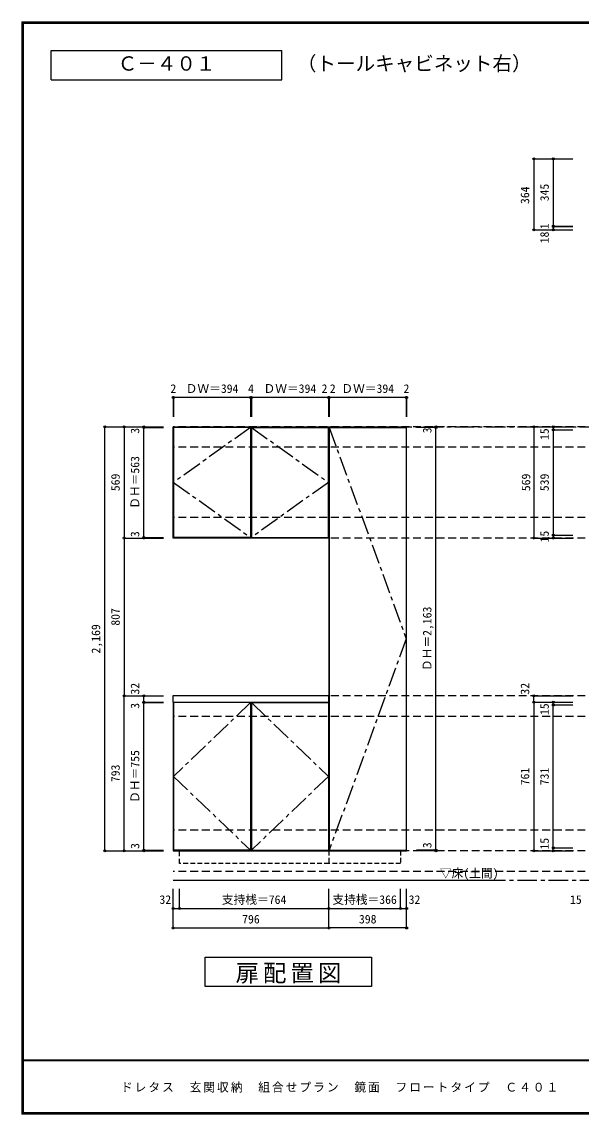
# Model space of a CAD drawing. Units: millimetres at full size, sheet at 1:20. Extents: x -3893 to 3907, y -2871 to 2783.
# Drawn here: x -3893 to -1033, y -2803 to 2783 of the extents above; entities that cross this region are included whole.
import ezdxf
from ezdxf.enums import TextEntityAlignment as Align

# ---------------------------------------------------------------- set-up
doc = ezdxf.new("R2010")
doc.units = ezdxf.units.MM
doc.header["$LTSCALE"] = 20
doc.header["$PDMODE"] = 32
doc.header["$PDSIZE"] = 10
for name, pattern in [('CHAIN1', [8, 5, -1, 1, -1]), ('DASHED1', [1.8, 1.2, -0.6]), ('DASHED2', [3, 2, -1])]:
    doc.linetypes.add(name, pattern=pattern)
for name, color, linetype in [('0-0_補助線', 7, 'Continuous'), ('0-1_本体', 2, 'Continuous'), ('0-2_扉', 3, 'Continuous'), ('0-3_扉仕上', 7, 'CHAIN1'), ('0-4_棚', 3, 'Continuous'), ('0-9_', 7, 'DASHED1'), ('0-A_文字', 7, 'Continuous'), ('0-B_寸法', 7, 'Continuous'), ('F-1_枠', 6, 'Continuous'), ('F-A_文字', 7, 'Continuous')]:
    doc.layers.add(name, color=color, linetype=linetype)
doc.styles.add('ＭＳ ゴシック', font='')
doc.styles.get('ＭＳ ゴシック').set_extended_font_data('MS Gothic')

msp = doc.modelspace()

# ---------------------------------------------------------------- linework, layer by layer
at = {"layer": '0-0_補助線', "color": 4}
msp.add_line((-3369.7, -663.67), (-3169.7, -663.67), dxfattribs=at)
at = {"layer": '0-0_補助線'}
msp.add_point((-3369.7, -663.67), dxfattribs=at)
at = {"layer": '0-1_本体', "color": 7}
for p, q in [((-3119.7, 712.33), (-2323.7, 712.33)), ((-2323.7, 712.33), (-2323.7, -1456.67)), ((-2323.7, 712.33), (-1925.7, 712.33)), ((-1925.7, -1456.67), (-1925.7, 712.33)), ((-3119.7, -695.67), (-3119.7, -1456.67)), ((-3119.7, -1456.67), (-2323.7, -1456.67)), ((-2323.7, -1456.67), (-1925.7, -1456.67))]:
    msp.add_line(p, q, dxfattribs=at)
msp.add_lwpolyline([(-2323.7, 143.33), (-3119.7, 143.33), (-3119.7, 712.33)], dxfattribs=at)
at = {"layer": '0-2_扉'}
for p, q in [((-2723.7, 709.33), (-3117.7, 709.33)), ((-3117.7, 709.33), (-3117.7, 146.33)), ((-2723.7, 709.33), (-2723.7, 146.33)), ((-2719.7, 709.33), (-2719.7, 146.33)), ((-2719.7, 709.33), (-2325.7, 709.33)), ((-2325.7, 146.33), (-2325.7, 709.33)), ((-2321.7, 709.33), (-1927.7, 709.33)), ((-2321.7, 709.33), (-2321.7, -1453.67)), ((-1927.7, 709.33), (-1927.7, -1453.67)), ((-2723.7, 146.33), (-3117.7, 146.33)), ((-2719.7, 146.33), (-2325.7, 146.33)), ((-3117.7, -698.67), (-3117.7, -1453.67)), ((-2723.7, -698.67), (-3117.7, -698.67)), ((-2723.7, -698.67), (-2723.7, -1453.67)), ((-2719.7, -698.67), (-2719.7, -1453.67)), ((-2719.7, -698.67), (-2325.7, -698.67)), ((-2325.7, -698.67), (-2325.7, -1453.67)), ((-2723.7, -1453.67), (-3117.7, -1453.67)), ((-2719.7, -1453.67), (-2325.7, -1453.67)), ((-2321.7, -1453.67), (-1927.7, -1453.67))]:
    msp.add_line(p, q, dxfattribs=at)
at = {"layer": '0-3_扉仕上', "linetype": 'Continuous'}
msp.add_line((-3119.7, -1606.67), (-1455.7, -1606.67), dxfattribs=at)
at = {"layer": '0-3_扉仕上'}
for points in [[(-2723.7, 709.33), (-3117.7, 427.83), (-2723.7, 146.33)], [(-2719.7, 709.33), (-2325.7, 427.83), (-2719.7, 146.33)], [(-2321.7, 709.33), (-1927.7, -372.17), (-2321.7, -1453.67)], [(-2723.7, -698.67), (-3117.7, -1076.17), (-2723.7, -1453.67)], [(-2719.7, -698.67), (-2325.7, -1076.17), (-2719.7, -1453.67)]]:
    msp.add_lwpolyline(points, dxfattribs=at)
at = {"layer": '0-4_棚'}
for p, q in [((-3121.7, -663.67), (-3121.7, -695.67)), ((-2323.7, -663.67), (-3121.7, -663.67)), ((-2323.7, -695.67), (-2323.7, -663.67)), ((-3121.7, -695.67), (-2323.7, -695.67))]:
    msp.add_line(p, q, dxfattribs=at)
at = {"layer": '0-9_'}
for p, q in [((-3087.7, -1456.67), (-2323.7, -1456.67)), ((-3087.7, -1520.67), (-3087.7, -1456.67)), ((-2323.7, -1456.67), (-1957.7, -1456.67)), ((-1957.7, -1456.67), (-1957.7, -1520.67)), ((-1957.7, -1520.67), (-2323.7, -1520.67))]:
    msp.add_line(p, q, dxfattribs=at)
msp.add_lwpolyline([(-2323.7, -1456.67), (-2323.7, -1520.67), (-3087.7, -1520.67)], dxfattribs=at)
at = {"layer": '0-A_文字', "linetype": 'CHAIN1'}
for p, q in [((-3119.7, 712.33), (3067.4, 712.33)), ((-3119.7, -1606.67), (3067.4, -1606.67))]:
    msp.add_line(p, q, dxfattribs=at)
at = {"layer": '0-A_文字'}
for p, q in [((-2955.93, -2151.17), (-2955.93, -2001.17)), ((-2955.93, -2001.17), (-2105.93, -2001.17)), ((-2105.93, -2001.17), (-2105.93, -2151.17)), ((-2105.93, -2151.17), (-2955.93, -2151.17))]:
    msp.add_line(p, q, dxfattribs=at)
for points in [[(-3743.33, 2486.67), (-3743.33, 2636.67), (-2563.11, 2636.67)], [(-3743.33, 2486.67), (-2563.11, 2486.67), (-2563.11, 2636.67)]]:
    msp.add_lwpolyline(points, dxfattribs=at)
at = {"layer": '0-B_寸法', "color": 4}
for p, q in [((-1275.7, 2083.06), (-1075.7, 2083.06)), ((-1275.7, 2083.06), (-1275.7, 1719.06)), ((-1175.7, 2083.06), (-1175.7, 1719.06)), ((-1175.7, 1738.06), (-1075.7, 1738.06)), ((-1175.7, 1737.06), (-1075.7, 1737.06)), ((-1275.7, 1719.06), (-1075.7, 1719.06)), ((-3117.7, 862.33), (-3119.7, 862.33)), ((-3119.7, 862.33), (-3119.7, 762.33)), ((-2723.7, 862.33), (-3117.7, 862.33)), ((-3117.7, 862.33), (-3117.7, 762.33)), ((-2719.7, 862.33), (-2723.7, 862.33)), ((-2723.7, 862.33), (-2723.7, 762.33)), ((-2325.7, 862.33), (-2719.7, 862.33)), ((-2719.7, 862.33), (-2719.7, 762.33)), ((-2323.7, 862.33), (-2325.7, 862.33)), ((-2325.7, 862.33), (-2325.7, 762.33)), ((-2323.7, 862.33), (-2323.7, 762.33)), ((-2321.7, 862.33), (-2323.7, 862.33)), ((-2321.7, 862.33), (-2321.7, 762.33)), ((-1927.7, 862.33), (-2321.7, 862.33)), ((-1927.7, 862.33), (-1927.7, 762.33)), ((-1925.7, 862.33), (-1927.7, 862.33)), ((-1925.7, 862.33), (-1925.7, 762.33)), ((-3469.7, -1456.67), (-3469.7, 712.33)), ((-3469.7, 712.33), (-3169.7, 712.33)), ((-3369.7, 712.33), (-3169.7, 712.33)), ((-3369.7, 712.33), (-3369.7, 143.33)), ((-3269.7, 709.33), (-3269.7, 712.33)), ((-3269.7, 146.33), (-3269.7, 709.33)), ((-3269.7, 709.33), (-3169.7, 709.33)), ((-1775.7, 709.33), (-1875.7, 709.33)), ((-1775.7, 709.33), (-1775.7, 712.33)), ((-1775.7, -1453.67), (-1775.7, 709.33)), ((-1275.7, 712.33), (-1275.7, 143.33)), ((-1275.7, 712.33), (-1075.7, 712.33)), ((-1175.7, 712.33), (-1175.7, 143.33)), ((-1175.7, 697.33), (-1075.7, 697.33)), ((-3369.7, 143.33), (-3169.7, 143.33)), ((-3369.7, 143.33), (-3369.7, -663.67)), ((-3369.7, 143.33), (-3169.7, 143.33)), ((-3269.7, 143.33), (-3269.7, 146.33)), ((-3269.7, 146.33), (-3169.7, 146.33)), ((-1275.7, 143.33), (-1075.7, 143.33)), ((-1175.7, 158.33), (-1075.7, 158.33)), ((-1175.7, 143.33), (-1075.7, 143.33)), ((-3369.7, -663.67), (-3169.7, -663.67)), ((-3369.7, -1456.67), (-3369.7, -663.67)), ((-3269.7, -695.67), (-3269.7, -663.67)), ((-1275.7, -663.67), (-1075.7, -663.67)), ((-1275.7, -695.67), (-1275.7, -663.67)), ((-3269.7, -695.67), (-3169.7, -695.67)), ((-3269.7, -698.67), (-3269.7, -695.67)), ((-3269.7, -695.67), (-3169.7, -695.67)), ((-3269.7, -698.67), (-3169.7, -698.67)), ((-3269.7, -1453.67), (-3269.7, -698.67)), ((-1275.7, -695.67), (-1075.7, -695.67)), ((-1275.7, -695.67), (-1275.7, -1456.67)), ((-1175.7, -710.67), (-1175.7, -695.67)), ((-1175.7, -1441.67), (-1175.7, -710.67)), ((-1175.7, -710.67), (-1075.7, -710.67)), ((-1175.7, -1456.67), (-1175.7, -1441.67)), ((-1175.7, -1441.67), (-1075.7, -1441.67)), ((-3469.7, -1456.67), (-3169.7, -1456.67)), ((-3369.7, -1456.67), (-3169.7, -1456.67)), ((-3269.7, -1453.67), (-3169.7, -1453.67)), ((-3269.7, -1456.67), (-3269.7, -1453.67)), ((-3269.7, -1456.67), (-3169.7, -1456.67)), ((-1775.7, -1453.67), (-1875.7, -1453.67)), ((-1775.7, -1456.67), (-1875.7, -1456.67)), ((-1775.7, -1456.67), (-1775.7, -1453.67)), ((-1275.7, -1456.67), (-1175.7, -1456.67)), ((-1175.7, -1456.67), (-1075.7, -1456.67)), ((-3119.7, -1751.17), (-3119.7, -1651.17)), ((-3087.7, -1751.17), (-3087.7, -1651.17)), ((-2323.7, -1751.17), (-2323.7, -1651.17)), ((-1957.7, -1751.17), (-1957.7, -1651.17)), ((-1925.7, -1751.17), (-1925.7, -1651.17)), ((-3119.7, -1851.17), (-3119.7, -1751.17)), ((-3119.7, -1751.17), (-3087.7, -1751.17)), ((-3087.7, -1751.17), (-2323.7, -1751.17)), ((-2323.7, -1851.17), (-2323.7, -1751.17)), ((-2323.7, -1751.17), (-1957.7, -1751.17)), ((-1957.7, -1751.17), (-1925.7, -1751.17)), ((-1925.7, -1851.17), (-1925.7, -1751.17)), ((-3119.7, -1851.17), (-2323.7, -1851.17)), ((-1925.7, -1851.17), (-2323.7, -1851.17))]:
    msp.add_line(p, q, dxfattribs=at)
at = {"layer": '0-B_寸法', "color": 4, "linetype": 'DASHED2'}
for p, q in [((3067.4, 712.33), (-3119.7, 712.33)), ((3067.4, 607.33), (-3119.7, 607.33)), ((3067.4, 248.33), (-3119.7, 248.33)), ((3067.4, 143.33), (-3119.7, 143.33)), ((3067.4, -663.67), (-3119.7, -663.67)), ((3067.4, -768.67), (-3119.7, -768.67)), ((3067.4, -1351.67), (-3119.7, -1351.67)), ((3067.4, -1456.67), (-3119.7, -1456.67)), ((3067.4, -1561.67), (-3119.7, -1561.67))]:
    msp.add_line(p, q, dxfattribs=at)
at = {"layer": '0-B_寸法'}
for p in [(-1275.7, 2083.06), (-1175.7, 2083.06), (-1175.7, 1738.06), (-1175.7, 1737.06), (-1275.7, 1719.06), (-1175.7, 1719.06), (-3119.7, 862.33), (-3117.7, 862.33), (-2723.7, 862.33), (-2719.7, 862.33), (-2325.7, 862.33), (-2323.7, 862.33), (-2321.7, 862.33), (-1927.7, 862.33), (-1925.7, 862.33), (-3469.7, 712.33), (-3369.7, 712.33), (-3269.7, 712.33), (-3269.7, 709.33), (-1775.7, 712.33), (-1775.7, 709.33), (-1275.7, 712.33), (-1175.7, 712.33), (-1175.7, 697.33), (-3369.7, 143.33), (-3369.7, 143.33), (-3269.7, 146.33), (-3269.7, 143.33), (-1275.7, 143.33), (-1175.7, 158.33), (-1175.7, 143.33), (-3369.7, -663.67), (-3269.7, -663.67), (-1275.7, -663.67), (-3269.7, -695.67), (-3269.7, -695.67), (-3269.7, -698.67), (-1275.7, -695.67), (-1175.7, -695.67), (-1175.7, -710.67), (-3469.7, -1456.67), (-3369.7, -1456.67), (-3269.7, -1453.67), (-3269.7, -1456.67), (-1775.7, -1453.67), (-1775.7, -1456.67), (-1275.7, -1456.67), (-1175.7, -1441.67), (-1175.7, -1456.67), (-3119.7, -1751.17), (-3087.7, -1751.17), (-2323.7, -1751.17), (-1957.7, -1751.17), (-1925.7, -1751.17), (-3119.7, -1851.17), (-2323.7, -1851.17), (-1925.7, -1851.17)]:
    msp.add_point(p, dxfattribs=at)
at = {"layer": 'F-1_枠'}
for p, q in [((-3893.39, 2783.33), (-3893.39, -2803.33)), ((-3893.39, 2783.33), (3906.61, 2783.33)), ((-3893.39, 2780), (3906.61, 2780)), ((-3893.39, 2776.67), (3906.61, 2776.67)), ((-3890.05, 2783.33), (-3890.05, -2803.33)), ((-3886.72, 2783.33), (-3886.72, -2803.33)), ((3906.61, -2526.67), (-3893.39, -2526.67)), ((3906.61, -2530), (-3893.39, -2530)), ((3906.61, -2796.67), (-3893.39, -2796.67)), ((3906.61, -2800), (-3893.39, -2800)), ((3906.61, -2803.33), (-3893.39, -2803.33))]:
    msp.add_line(p, q, dxfattribs=at)

# ---------------------------------------------------------------- texts
at = {"layer": '0-A_文字', "style": 'ＭＳ ゴシック'}
for s, height, p in [('Ｃ－４０１', 73.31, (-3403.22, 2511.67)), ('（トールキャビネット右）', 73.31, (-2486.99, 2511.67)), ('▽床(土間)', 43.99, (-1755.7, -1606.67))]:
    msp.add_text(s, height=height, dxfattribs=at).set_placement(p, align=Align.BOTTOM_LEFT)
at = {"layer": '0-A_文字', "insert": (-2800.93, -2136.17), "char_height": 87.98, "attachment_point": 7, "style": 'ＭＳ ゴシック'}
msp.add_mtext('\\T1.17;扉配置図', dxfattribs=at)
at = {"layer": '0-B_寸法', "style": 'ＭＳ ゴシック'}
for s, p in [('364', (-1285.7, 1851.56)), ('345', (-1185.7, 1865.56)), ('1', (-1185.7, 1722.56)), ('18', (-1185.7, 1650.65)), ('3', (-3279.7, 676.85)), ('3', (-1785.7, 679.01)), ('15', (-1185.7, 644.55)), ('ＤＨ＝563', (-3279.7, 292.83)), ('569', (-3379.7, 382.83)), ('569', (-1280.49, 382.83)), ('539', (-1185.7, 382.83)), ('3', (-3279.7, 147.85)), ('15', (-1185.7, 120.83)), ('807', (-3379.7, -305.17)), ('ＤＨ＝2,163', (-1785.7, -537.17)), ('2,169', (-3479.7, -447.17)), ('32', (-3279.7, -657.47)), ('32', (-1285.7, -657.47)), ('3', (-3279.7, -730.1)), ('15', (-1185.7, -762.14)), ('ＤＨ＝755', (-3279.7, -1211.17)), ('793', (-3379.7, -1105.17)), ('761', (-1285.7, -1121.17)), ('731', (-1185.7, -1121.17)), ('15', (-1185.7, -1450.05)), ('3', (-3279.7, -1446.76)), ('3', (-1785.7, -1443.09))]:
    msp.add_text(s, height=43.99, rotation=90, dxfattribs=at).set_placement(p, align=Align.BOTTOM_LEFT)
for s, p in [('2', (-3133.7, 872.33)), ('ＤＷ＝394', (-3055.7, 872.33)), ('4', (-2736.7, 872.33)), ('ＤＷ＝394', (-2657.7, 872.33)), ('2', (-2360.7, 872.33)), ('2', (-2318.7, 872.33)), ('ＤＷ＝394', (-2259.7, 872.33)), ('2', (-1941.7, 872.33)), ('32', (-3189.72, -1741.17)), ('支持桟＝764', (-2870.7, -1741.17)), ('支持桟＝366', (-2305.7, -1741.17)), ('32', (-1915.4, -1741.17)), ('15', (-1090.36, -1741.17)), ('796', (-2766.7, -1841.17)), ('398', (-2169.7, -1841.17))]:
    msp.add_text(s, height=43.99, dxfattribs=at).set_placement(p, align=Align.BOTTOM_LEFT)
at = {"layer": 'F-A_文字', "insert": (-3386.72, -2693.33), "char_height": 43.99, "attachment_point": 7, "style": 'ＭＳ ゴシック'}
msp.add_mtext('\\T1.17;ドレタス\u3000玄関収納\u3000組合せプラン\u3000鏡面\u3000フロートタイプ\u3000Ｃ４０１', dxfattribs=at)

doc.saveas('drawing.dxf')
